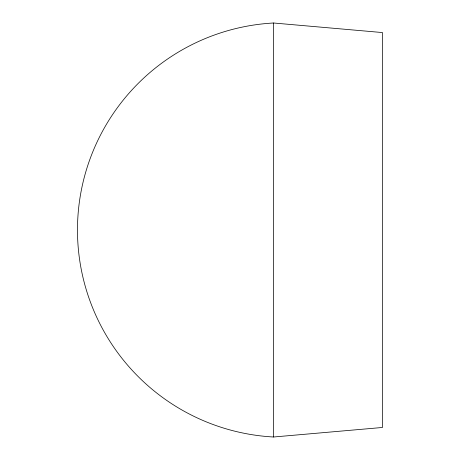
<?xml version="1.0" encoding="UTF-8"?>
<svg xmlns="http://www.w3.org/2000/svg" width="460" height="460" viewBox="0 0 460 460"><rect width="100%" height="100%" fill="white"/><g stroke="black" fill="none" stroke-linecap="round" stroke-linejoin="round"><path stroke-width="0.69" d="M273.579 437L382.524 427.466L382.524 32.568L273.579 23A207.305 207.305 0 0 0 77.475 230A207.305 207.305 0 0 0 273.579 437L273.579 23"/></g></svg>
